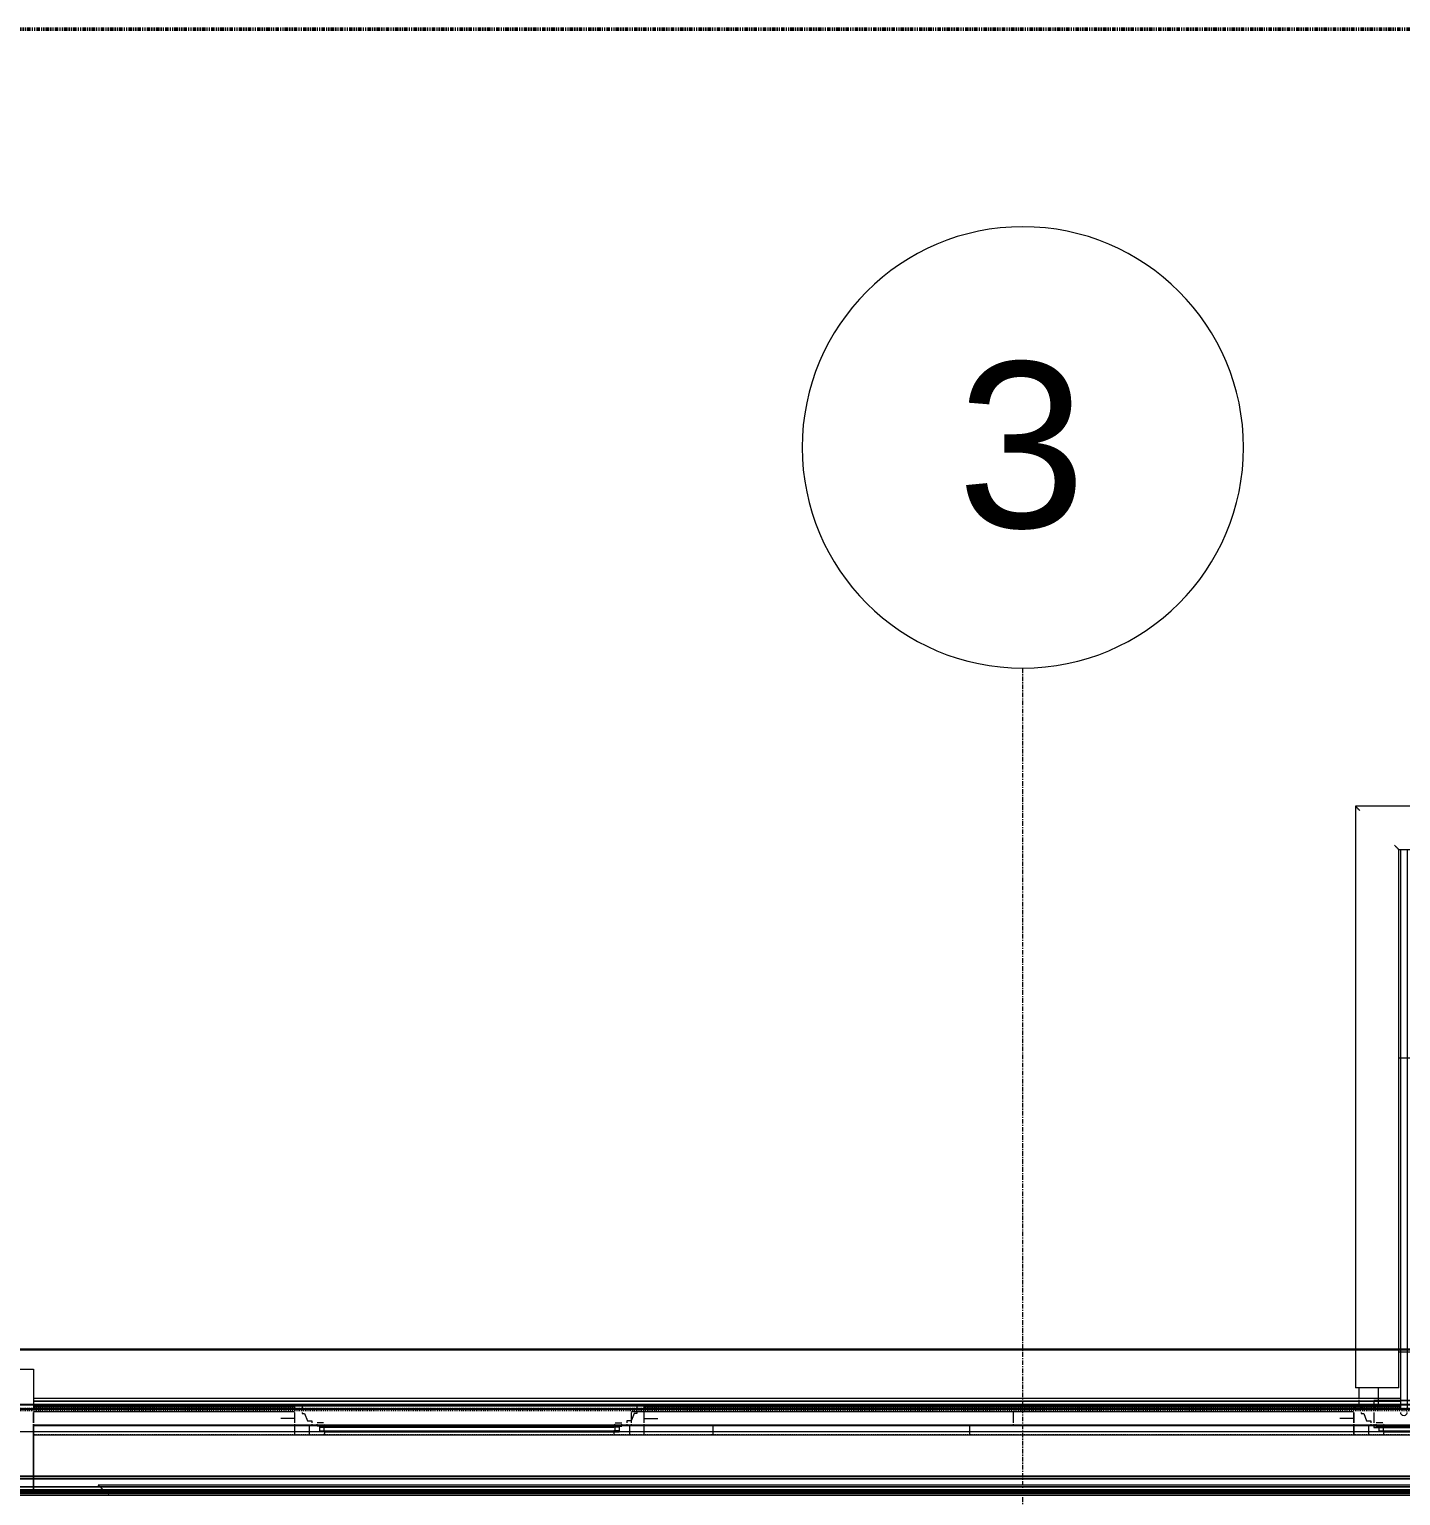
# Model space of a CAD drawing. Header units: inches. Extents: x -4235 to -464, y 9767 to 12269.
# Drawn here: x -2935.4 to -2786.2, y 12109.2 to 12268.7 of the extents above; entities that cross this region are included whole.
import ezdxf

# ---------------------------------------------------------------- set-up
doc = ezdxf.new("R2010")
doc.units = ezdxf.units.IN
doc.header["$MEASUREMENT"] = 0
for name, pattern in [('Dash 1_16_', [0.125, 0.0625, -0.0625]), ('Double Dash 3_8_', [1, 0.375, -0.125, 0.125, -0.125, 0.125, -0.125]), ('Grid Line 1_2_', [0.875, 0.5, -0.125, 0.125, -0.125])]:
    doc.linetypes.add(name, pattern=pattern)
for name, color, linetype, lineweight in [('A-FLOR-1', 192, 'Continuous', 9), ('A-FLOR-HRAL', 11, 'Continuous', 9), ('A-FLOR-PATT-1', 9, 'Continuous', 9), ('A-GENM', 5, 'Continuous', 9), ('A-GLAZ-1', 151, 'Continuous', 9), ('A-GLAZ-2', 151, 'Continuous', 20), ('A-ROOF-1', 10, 'Dash 1_16_', 9), ('A-WALL-1', 113, 'Continuous', 9), ('C-PROP-LINE', 91, 'Double Dash 3_8_', 50), ('C-PROP-LINE-1', 91, 'Dash 1_16_', 50), ('S-GRID-1', 1, 'Grid Line 1_2_', 9), ('S-GRID-IDEN', 1, 'Continuous', 9)]:
    doc.layers.add(name, color=color, linetype=linetype, lineweight=lineweight)
doc.styles.add('Arial', font='arial.ttf', dxfattribs={"height": 18})

# ---------------------------------------------------------------- blocks, each defined once
blk = doc.blocks.new('Basic Wall _ EXT - FIBER CEMENT - LARGE - ___-2505162-BACKGROUND - ROOF PLAN')
at = {"layer": 'A-WALL-1'}
for p, q in [((-2906.54, 12118.91), (-2934.94, 12118.91)), ((-2906.54, 12118.91), (-2934.94, 12118.91)), ((-2934.94, 12118.88), (-2906.54, 12118.88)), ((-2906.54, 12118.88), (-2934.94, 12118.88)), ((-2789.13, 12118.91), (-2868.51, 12118.91)), ((-2789.13, 12118.91), (-2868.51, 12118.91)), ((-2868.51, 12118.88), (-2789.13, 12118.88)), ((-2789.13, 12118.88), (-2868.51, 12118.88)), ((-2786.25, 12118.91), (-2789.1, 12118.91)), ((-2786.25, 12118.91), (-2789.1, 12118.91)), ((-2789.1, 12118.88), (-2786.25, 12118.88)), ((-2786.25, 12118.88), (-2789.1, 12118.88)), ((-2906.54, 12116.87), (-2934.94, 12116.87)), ((-2906.54, 12116.87), (-2934.94, 12116.87)), ((-2934.94, 12116.84), (-2906.54, 12116.84)), ((-2906.54, 12116.84), (-2934.94, 12116.84)), ((-2828.36, 12116.87), (-2868.51, 12116.87)), ((-2828.36, 12116.87), (-2868.51, 12116.87)), ((-2868.51, 12116.84), (-2861, 12116.84)), ((-2861, 12116.84), (-2868.51, 12116.84)), ((-2861, 12116.84), (-2833.12, 12116.84)), ((-2833.12, 12116.84), (-2861, 12116.84)), ((-2833.12, 12116.84), (-2789.13, 12116.84)), ((-2789.13, 12116.84), (-2833.12, 12116.84)), ((-2789.13, 12116.87), (-2828.36, 12116.87)), ((-2789.13, 12116.87), (-2828.36, 12116.87)), ((-2789.02, 12116.87), (-2789.13, 12116.87)), ((-2789.02, 12116.87), (-2789.13, 12116.87)), ((-2789.13, 12116.84), (-2789.02, 12116.84)), ((-2789.02, 12116.84), (-2789.13, 12116.84)), ((-2788.72, 12116.87), (-2789.02, 12116.87)), ((-2788.72, 12116.87), (-2789.02, 12116.87)), ((-2789.02, 12116.84), (-2788.71, 12116.84)), ((-2788.71, 12116.84), (-2789.02, 12116.84)), ((-2788.21, 12116.87), (-2788.69, 12116.87)), ((-2788.21, 12116.87), (-2788.69, 12116.87)), ((-2788.69, 12116.84), (-2788.21, 12116.84)), ((-2788.21, 12116.84), (-2788.69, 12116.84)), ((-2783.1, 12116.87), (-2788.17, 12116.87)), ((-2783.1, 12116.87), (-2788.17, 12116.87)), ((-2788.17, 12116.84), (-2783.1, 12116.84)), ((-2783.1, 12116.84), (-2788.17, 12116.84))]:
    blk.add_line(p, q, dxfattribs=at)
blk = doc.blocks.new('Basic Wall _ EXT - FIBER CEMENT - LARGE - ___-2162455-BACKGROUND - ROOF PLAN')
at = {"layer": 'A-WALL-1'}
for p, q in [((-2786.25, 12119.8), (-2934.94, 12119.8)), ((-2789.12, 12119.5), (-2934.94, 12119.5)), ((-2789.12, 12119.5), (-2934.94, 12119.5)), ((-2789.12, 12119.48), (-2934.94, 12119.48)), ((-2789.12, 12119.46), (-2934.94, 12119.46)), ((-2789.12, 12119.46), (-2934.94, 12119.46)), ((-2789.12, 12119.46), (-2934.94, 12119.46)), ((-2789.02, 12119.5), (-2789.12, 12119.5)), ((-2789.02, 12119.5), (-2789.12, 12119.5)), ((-2789.02, 12119.48), (-2789.12, 12119.48)), ((-2789.02, 12119.46), (-2789.12, 12119.46)), ((-2789.02, 12119.46), (-2789.12, 12119.46)), ((-2789.02, 12119.46), (-2789.12, 12119.46)), ((-2788.69, 12119.5), (-2789.01, 12119.5)), ((-2788.69, 12119.5), (-2789.01, 12119.5)), ((-2788.69, 12119.48), (-2789, 12119.48)), ((-2788.69, 12119.46), (-2789, 12119.46)), ((-2788.69, 12119.46), (-2789, 12119.46)), ((-2788.69, 12119.46), (-2789, 12119.46)), ((-2788.17, 12119.5), (-2788.68, 12119.5)), ((-2788.17, 12119.5), (-2788.68, 12119.5)), ((-2788.17, 12119.48), (-2788.67, 12119.48)), ((-2788.17, 12119.46), (-2788.67, 12119.46)), ((-2788.17, 12119.46), (-2788.67, 12119.46)), ((-2788.17, 12119.46), (-2788.67, 12119.46)), ((-2787.5, 12119.5), (-2788.15, 12119.5)), ((-2787.5, 12119.5), (-2788.15, 12119.5)), ((-2787.5, 12119.48), (-2788.15, 12119.48)), ((-2787.5, 12119.46), (-2788.15, 12119.46)), ((-2787.5, 12119.46), (-2788.15, 12119.46)), ((-2787.5, 12119.46), (-2788.15, 12119.46)), ((-2786.72, 12119.5), (-2787.48, 12119.5)), ((-2786.72, 12119.5), (-2787.48, 12119.5)), ((-2786.72, 12119.48), (-2787.47, 12119.48)), ((-2786.72, 12119.46), (-2787.47, 12119.46)), ((-2786.72, 12119.46), (-2787.47, 12119.46)), ((-2786.72, 12119.46), (-2787.47, 12119.46)), ((-2786.25, 12119.5), (-2786.69, 12119.5)), ((-2786.25, 12119.5), (-2786.69, 12119.5)), ((-2786.25, 12119.48), (-2786.69, 12119.48)), ((-2786.25, 12119.46), (-2786.68, 12119.46)), ((-2786.25, 12119.46), (-2786.68, 12119.46)), ((-2786.25, 12119.46), (-2786.68, 12119.46)), ((-2789.13, 12116.87), (-2934.94, 12116.87)), ((-2789.13, 12116.87), (-2934.94, 12116.87)), ((-2934.94, 12116.84), (-2789.13, 12116.84)), ((-2789.13, 12116.84), (-2934.94, 12116.84)), ((-2789.02, 12116.87), (-2789.13, 12116.87)), ((-2789.02, 12116.87), (-2789.13, 12116.87)), ((-2789.13, 12116.84), (-2789.02, 12116.84)), ((-2789.02, 12116.84), (-2789.13, 12116.84)), ((-2788.72, 12116.87), (-2789.02, 12116.87)), ((-2788.72, 12116.87), (-2789.02, 12116.87)), ((-2789.02, 12116.84), (-2788.71, 12116.84)), ((-2788.71, 12116.84), (-2789.02, 12116.84)), ((-2788.21, 12116.87), (-2788.69, 12116.87)), ((-2788.21, 12116.87), (-2788.69, 12116.87)), ((-2788.69, 12116.84), (-2788.21, 12116.84)), ((-2788.21, 12116.84), (-2788.69, 12116.84)), ((-2783.1, 12116.87), (-2788.17, 12116.87)), ((-2783.1, 12116.87), (-2788.17, 12116.87)), ((-2788.17, 12116.84), (-2783.1, 12116.84)), ((-2783.1, 12116.84), (-2788.17, 12116.84))]:
    blk.add_line(p, q, dxfattribs=at)
blk = doc.blocks.new('Basic Wall _ EXT - FIBER CEMENT - SMALL - ___-2145929-BACKGROUND - ROOF PLAN')
at = {"layer": 'A-WALL-1'}
for p, q in [((-2061.36, 12125.15), (-3867.29, 12125.15)), ((-2061.36, 12125.15), (-3867.29, 12125.15)), ((-3867.21, 12125.07), (-2061.44, 12125.07)), ((-2061.44, 12125.07), (-3867.21, 12125.07)), ((-2067.39, 12119.12), (-3861.25, 12119.12)), ((-2067.46, 12119.05), (-3861.19, 12119.05)), ((-2067.84, 12118.67), (-3860.81, 12118.67)), ((-2067.92, 12118.59), (-3860.73, 12118.59)), ((-2067.92, 12118.59), (-3860.73, 12118.59)), ((-2070.35, 12116.17), (-3858.3, 12116.17)), ((-2070.35, 12116.17), (-3858.3, 12116.17)), ((-2075.17, 12111.34), (-3853.48, 12111.34)), ((-2075.17, 12111.34), (-3853.48, 12111.34)), ((-2075.25, 12111.26), (-3853.4, 12111.26)), ((-2075.25, 12111.26), (-3853.4, 12111.26)), ((-3853.2, 12111.06), (-2075.45, 12111.06)), ((-2075.45, 12111.06), (-3853.2, 12111.06)), ((-3852.33, 12110.19), (-2076.32, 12110.19)), ((-2076.32, 12110.19), (-3852.33, 12110.19)), ((-2076.67, 12109.84), (-3851.97, 12109.84)), ((-2076.72, 12109.79), (-3851.93, 12109.79)), ((-2076.73, 12109.78), (-3851.92, 12109.78)), ((-2076.79, 12109.72), (-3851.85, 12109.72)), ((-2076.8, 12109.72), (-3851.85, 12109.72)), ((-2076.8, 12109.71), (-3851.85, 12109.71)), ((-2076.83, 12109.68), (-3851.82, 12109.68)), ((-2076.86, 12109.65), (-3851.78, 12109.65)), ((-3851.77, 12109.64), (-2076.87, 12109.64)), ((-3851.63, 12109.49), (-2077.02, 12109.49)), ((-2077.23, 12109.28), (-3851.42, 12109.28)), ((-2077.3, 12109.22), (-3851.35, 12109.22))]:
    blk.add_line(p, q, dxfattribs=at)
blk = doc.blocks.new('Window-Double_Hung-Andersen-400_Series-Tilt_Wash - DOUBLE HUNG - COTTAGE - 3RD FLOOR-V1-BACKGROUND - ROOF PLAN')
at = {"layer": 'A-GLAZ-1'}
for p, q in [((-16.29, 2.5), (-15.7, 2.5)), ((-16.29, 2.12), (-15.7, 2.12)), ((-15.82, 2.5), (-15.82, 2.12)), ((-15.7, 2.63), (15.7, 2.63)), ((-15.7, 2.5), (15.7, 2.5)), ((-15.7, 2.12), (15.7, 2.12)), ((-15.7, 2), (15.7, 2)), ((16.29, 2.5), (15.7, 2.5)), ((16.29, 2.12), (15.7, 2.12)), ((15.82, 2.5), (15.82, 2.12))]:
    blk.add_line(p, q, dxfattribs=at)
at = {"layer": 'A-GLAZ-2'}
for p, q in [((19.01, 4.81), (-19.01, 4.81)), ((-19.01, 4.81), (-19.01, 4.56)), ((-18.2, 4.81), (-18.2, 4.56)), ((18.2, 4.81), (18.2, 4.56)), ((19.01, 4.56), (19.01, 4.81)), ((-19.01, 3.44), (-20.51, 3.44)), ((-19.01, 4.11), (-19.01, 3)), ((-18.2, 4.11), (-18.2, 4)), ((-18.2, 4), (-17.92, 4)), ((-17.92, 4), (-17.61, 3.19)), ((17.64, 3.27), (17.61, 3.19)), ((17.92, 4), (17.64, 3.27)), ((18.2, 4), (17.92, 4)), ((18.2, 4.11), (18.2, 4)), ((19.01, 3), (19.01, 4.11)), ((19.01, 3.44), (20.51, 3.44)), ((-19.01, 2.84), (-19.01, 2.76)), ((-19.01, 2.69), (-19.01, 2.01)), ((-19.01, 2.01), (-19.01, 1.69)), ((-17.61, 3.19), (-17.14, 3.19)), ((-17.42, 2.75), (-16.57, 2.75)), ((-17.42, 2.69), (-17.42, 2.01)), ((-17.42, 2.01), (-17.42, 1.69)), ((-17.14, 3.19), (-17.14, 3)), ((-17.14, 2.84), (-17.14, 2.75)), ((-15.86, 2.97), (-16.57, 2.97)), ((-16.57, 2.75), (-16.57, 2.84)), ((-16.57, 2.63), (-16.57, 2.69)), ((-15.7, 2.63), (-16.57, 2.63)), ((-16.29, 2.63), (-16.29, 2.01)), ((-15.7, 2), (-16.29, 2)), ((-15.8, 2.84), (-15.76, 2.75)), ((-15.78, 1.69), (-15.7, 2)), ((-15.73, 2.69), (-15.7, 2.63)), ((15.72, 2.67), (15.7, 2.63)), ((15.7, 2.63), (16.57, 2.63)), ((15.7, 2), (16.29, 2)), ((15.78, 1.69), (15.7, 2)), ((15.8, 2.84), (15.74, 2.72)), ((15.86, 2.97), (16.57, 2.97)), ((16.29, 2.63), (16.29, 2.01)), ((16.57, 2.72), (16.57, 2.84)), ((17.42, 2.75), (16.57, 2.75)), ((16.57, 2.63), (16.57, 2.68)), ((17.14, 3.19), (17.14, 3.06)), ((17.61, 3.19), (17.14, 3.19)), ((17.14, 3.06), (17.14, 3)), ((17.14, 2.84), (17.14, 2.75)), ((17.42, 2.69), (17.42, 2.01)), ((17.42, 2.01), (17.42, 1.69)), ((19.01, 2.72), (19.01, 2.84)), ((19.01, 2.01), (19.01, 2.68)), ((19.01, 1.69), (19.01, 2.01))]:
    blk.add_line(p, q, dxfattribs=at)
blk = doc.blocks.new('Window-Double_Hung-Andersen-400_Series-Tilt_Wash - DOUBLE HUNG - REVERSE COTTAGE - 2ND FLOOR-V86-BACKGROUND - ROOF PLAN')
at = {"layer": 'A-GLAZ-1'}
for p, q in [((-16.29, 2.5), (-15.85, 2.5)), ((-16.29, 2.12), (-15.7, 2.12)), ((-15.85, 2.5), (-15.7, 2.5)), ((-15.82, 2.49), (-15.82, 2.32)), ((-15.82, 2.31), (-15.82, 2.12)), ((-15.7, 2.63), (-15.21, 2.63)), ((-15.7, 2.5), (-15.18, 2.5)), ((-15.7, 2.12), (15.7, 2.12)), ((-15.7, 2), (15.7, 2)), ((-15.18, 2.63), (-14.43, 2.63)), ((-15.18, 2.5), (-14.4, 2.5)), ((-14.39, 2.63), (-13.59, 2.63)), ((-14.39, 2.5), (-13.55, 2.5)), ((-13.55, 2.63), (-12.78, 2.63)), ((-13.55, 2.5), (-12.71, 2.5)), ((-12.71, 2.63), (-11.96, 2.63)), ((-12.71, 2.5), (-11.93, 2.5)), ((-11.93, 2.63), (-11.28, 2.63)), ((-11.93, 2.5), (-11.26, 2.5)), ((-11.25, 2.63), (-10.76, 2.63)), ((-11.25, 2.5), (-10.74, 2.5)), ((-10.74, 2.63), (-10.43, 2.63)), ((-10.74, 2.5), (-10.41, 2.5)), ((-10.41, 2.63), (-10.31, 2.63)), ((-10.41, 2.5), (-10.3, 2.5)), ((-10.31, 2.63), (15.7, 2.63)), ((-10.3, 2.5), (15.7, 2.5)), ((16.29, 2.5), (15.7, 2.5)), ((16.29, 2.12), (15.7, 2.12)), ((15.82, 2.5), (15.82, 2.12))]:
    blk.add_line(p, q, dxfattribs=at)
at = {"layer": 'A-GLAZ-2'}
for p, q in [((-18.46, 4.81), (-19.01, 4.81)), ((-19.01, 4.81), (-19.01, 4.76)), ((-19.01, 3.44), (-20.51, 3.44)), ((-19.01, 4.76), (-19.01, 4.56)), ((-19.01, 4.11), (-19.01, 3)), ((-18.2, 4.76), (-18.2, 4.56)), ((-18.2, 4.11), (-18.2, 4)), ((-18.2, 4), (-17.92, 4)), ((-17.92, 4), (-17.61, 3.19)), ((17.92, 4), (17.61, 3.19)), ((18.2, 4), (17.92, 4)), ((18.2, 4.76), (18.2, 4.56)), ((18.2, 4.11), (18.2, 4)), ((19.01, 4.56), (19.01, 4.76)), ((19.01, 3), (19.01, 4.11)), ((19.01, 3.44), (20.34, 3.44)), ((-19.01, 2.84), (-19.01, 2.72)), ((-19.01, 2.69), (-19.01, 2.35)), ((-19.01, 2.34), (-19.01, 2.01)), ((-19.01, 1.98), (-19.01, 1.69)), ((-17.61, 3.19), (-17.14, 3.19)), ((-17.42, 2.75), (-16.8, 2.75)), ((-17.42, 2.67), (-17.42, 2.33)), ((-17.42, 2.32), (-17.42, 2.01)), ((-17.42, 2.01), (-17.42, 1.69)), ((-17.14, 3.19), (-17.14, 3)), ((-17.14, 2.84), (-17.14, 2.75)), ((-16.8, 2.75), (-16.7, 2.75)), ((-16.69, 2.75), (-16.57, 2.75)), ((-15.86, 2.97), (-16.57, 2.97)), ((-16.57, 2.72), (-16.57, 2.84)), ((-16.38, 2.63), (-16.57, 2.63)), ((-15.87, 2.63), (-16.37, 2.63)), ((-16.29, 2.63), (-16.29, 2.49)), ((-16.29, 2.49), (-16.29, 2.32)), ((-16.29, 2.31), (-16.29, 2.01)), ((-15.7, 2), (-16.29, 2)), ((-15.7, 2.63), (-15.85, 2.63)), ((-15.8, 2.84), (-15.74, 2.72)), ((-15.78, 1.69), (-15.7, 2)), ((15.73, 2.69), (15.7, 2.63)), ((15.7, 2.63), (16.57, 2.63)), ((15.7, 2), (16.29, 2)), ((15.78, 1.69), (15.7, 2)), ((15.8, 2.84), (15.74, 2.72)), ((15.86, 2.97), (16.57, 2.97)), ((16.29, 2.63), (16.29, 2.01)), ((16.57, 2.72), (16.57, 2.84)), ((17.42, 2.75), (16.57, 2.75)), ((16.57, 2.63), (16.57, 2.69)), ((17.14, 3.19), (17.14, 3)), ((17.61, 3.19), (17.14, 3.19)), ((17.14, 2.84), (17.14, 2.75)), ((17.42, 2.69), (17.42, 2.01)), ((17.42, 1.99), (17.42, 1.69)), ((19.01, 2.72), (19.01, 2.84)), ((19.01, 2.01), (19.01, 2.69)), ((19.01, 1.69), (19.01, 1.98))]:
    blk.add_line(p, q, dxfattribs=at)
blk = doc.blocks.new('Family1 - SCUPPER - east_west-V155-BACKGROUND - ROOF PLAN')
at = {"layer": 'A-GENM'}
for p, q in [((-5, 4.44), (5, 4.44)), ((-5, 3.96), (-5, 4.26)), ((-5, 3.09), (-5, 3.96)), ((5, 4.26), (5, 3.96)), ((5, 3.96), (5, 3.09)), ((-5, 2.89), (-5, 3.09)), ((-5, 2.81), (-5, 2.89)), ((-5, -2.01), (-5, 2.81)), ((5, 3.09), (5, 2.89)), ((5, 2.89), (5, 2.81)), ((5, 2.81), (5, -2.01)), ((-5, -2.84), (-5, -2.01)), ((-5, -4.11), (-5, -3)), ((5, -2.01), (5, -2.84)), ((5, -3), (5, -4.11)), ((-5, -4.97), (-5, -4.56)), ((5, -4.56), (5, -4.97)), ((-5, -8.81), (-5, -4.97)), ((5, -4.97), (5, -8.81)), ((5, -8.81), (-5, -8.81))]:
    blk.add_line(p, q, dxfattribs=at)
blk = doc.blocks.new('Railing - Baluster_01-V162-BACKGROUND - ROOF PLAN')
at = {"layer": 'A-FLOR-HRAL'}
for p, q in [((-0.59, 1.18), (0.59, 1.18)), ((-0.59, 0.59), (-0.59, 1.18)), ((0.59, 1.18), (0.59, 0.59))]:
    blk.add_line(p, q, dxfattribs=at)
blk = doc.blocks.new('Railing - Railing-2700286-BACKGROUND - ROOF PLAN')
at = {"layer": 'A-FLOR-HRAL'}
for p, q in [((-2677.1, 12184.2), (-2791.15, 12184.2)), ((-2791.15, 12184.2), (-2791.15, 12125.15)), ((-2677.1, 12125.15), (-2677.1, 12184.2)), ((-2786.42, 12179.48), (-2681.82, 12179.48)), ((-2786.42, 12125.15), (-2786.42, 12179.48)), ((-2681.82, 12179.48), (-2681.82, 12125.15)), ((-2791.15, 12125.15), (-2791.15, 12125.07)), ((-2791.15, 12125.07), (-2791.15, 12120.95)), ((-2786.42, 12125.07), (-2786.42, 12125.15)), ((-2786.42, 12120.95), (-2786.42, 12125.07)), ((-2681.82, 12125.15), (-2681.82, 12125.07)), ((-2681.82, 12125.07), (-2681.82, 12120.95)), ((-2677.1, 12125.07), (-2677.1, 12125.15)), ((-2677.1, 12120.95), (-2677.1, 12125.07)), ((-2790.68, 12120.95), (-2791.15, 12120.95)), ((-2786.9, 12120.95), (-2790.68, 12120.95)), ((-2786.42, 12120.95), (-2786.9, 12120.95)), ((-2681.35, 12120.95), (-2681.82, 12120.95)), ((-2677.57, 12120.95), (-2681.35, 12120.95)), ((-2677.34, 12120.95), (-2677.57, 12120.95)), ((-2677.1, 12120.95), (-2677.34, 12120.95))]:
    blk.add_line(p, q, dxfattribs=at)
for points, knots in [([(-2791.15, 12184.2), (-2791.15, 12184.2), (-2791.14, 12184.19), (-2791.11, 12184.17), (-2791.09, 12184.14), (-2791.06, 12184.11), (-2791.03, 12184.08), (-2791, 12184.06), (-2790.96, 12184.02), (-2790.92, 12183.97), (-2790.89, 12183.94), (-2790.85, 12183.9), (-2790.78, 12183.83), (-2790.72, 12183.77), (-2790.68, 12183.73)], [0, 0, 0, 0, 0.166667, 0.25, 0.333333, 0.416667, 0.458333, 0.5, 0.583333, 0.666667, 0.708333, 0.75, 0.833333, 1, 1, 1, 1]), ([(-2677.1, 12184.2), (-2677.1, 12184.2), (-2677.11, 12184.19), (-2677.13, 12184.17), (-2677.16, 12184.14), (-2677.19, 12184.11), (-2677.22, 12184.08), (-2677.24, 12184.06), (-2677.28, 12184.02), (-2677.33, 12183.97), (-2677.36, 12183.94), (-2677.4, 12183.9), (-2677.47, 12183.83), (-2677.53, 12183.77), (-2677.57, 12183.73)], [0, 0, 0, 0, 0.166667, 0.25, 0.333333, 0.416667, 0.458333, 0.5, 0.583333, 0.666667, 0.708333, 0.75, 0.833333, 1, 1, 1, 1]), ([(-2786.9, 12179.95), (-2786.85, 12179.91), (-2786.79, 12179.85), (-2786.72, 12179.77), (-2786.67, 12179.72), (-2786.63, 12179.69), (-2786.6, 12179.65), (-2786.57, 12179.62), (-2786.54, 12179.59), (-2786.52, 12179.57), (-2786.49, 12179.54), (-2786.46, 12179.51), (-2786.43, 12179.49), (-2786.42, 12179.48), (-2786.42, 12179.48)], [0, 0, 0, 0, 0.166667, 0.25, 0.333333, 0.375, 0.416667, 0.5, 0.541667, 0.583333, 0.666667, 0.75, 0.833333, 1, 1, 1, 1]), ([(-2681.35, 12179.95), (-2681.39, 12179.91), (-2681.45, 12179.85), (-2681.53, 12179.77), (-2681.58, 12179.72), (-2681.61, 12179.69), (-2681.65, 12179.65), (-2681.68, 12179.62), (-2681.71, 12179.59), (-2681.73, 12179.57), (-2681.76, 12179.54), (-2681.79, 12179.51), (-2681.82, 12179.49), (-2681.82, 12179.48), (-2681.82, 12179.48)], [0, 0, 0, 0, 0.166667, 0.25, 0.333333, 0.375, 0.416667, 0.5, 0.541667, 0.583333, 0.666667, 0.75, 0.833333, 1, 1, 1, 1])]:
    blk.add_open_spline(points, degree=3, knots=knots, dxfattribs=at)
at = {"rotation": 180}
blk.add_blockref('Railing - Baluster_01-V162-BACKGROUND - ROOF PLAN', (-2679.46, 12121.54), dxfattribs=at)
blk = doc.blocks.new('Walls 80 - Walls 1-2571285-BACKGROUND - ROOF PLAN')
at = {"layer": 'A-WALL-1'}
for p, q in [((-2786.25, 12179.48), (-2786.25, 12125.15)), ((-2785.5, 12125.15), (-2785.5, 12179.48)), ((-2786.25, 12125.15), (-2786.25, 12125.07)), ((-2786.25, 12125.07), (-2786.25, 12119.58)), ((-2785.5, 12125.07), (-2785.5, 12125.15)), ((-2785.5, 12119.58), (-2785.5, 12125.07)), ((-2789.13, 12119.58), (-2789.13, 12119.12)), ((-2786.25, 12119.58), (-2789.13, 12119.58)), ((-2789.13, 12119.58), (-2782.63, 12119.58)), ((-2789.13, 12119.12), (-2789.13, 12118.71)), ((-2786.25, 12119.58), (-2786.25, 12119.12)), ((-2786.25, 12119.12), (-2786.25, 12118.71)), ((-2786.14, 12119.58), (-2786.2, 12119.58)), ((-2786.07, 12119.58), (-2786.14, 12119.58)), ((-2785.98, 12119.58), (-2786.07, 12119.58)), ((-2785.88, 12119.58), (-2785.97, 12119.58)), ((-2785.78, 12119.58), (-2785.88, 12119.58)), ((-2785.69, 12119.58), (-2785.78, 12119.58)), ((-2785.61, 12119.58), (-2785.69, 12119.58)), ((-2785.55, 12119.58), (-2785.61, 12119.58)), ((-2785.5, 12119.12), (-2785.5, 12119.58)), ((-2782.63, 12119.58), (-2785.5, 12119.58)), ((-2785.5, 12118.71), (-2785.5, 12119.12)), ((-2782.63, 12119.12), (-2782.63, 12119.58)), ((-2782.63, 12118.71), (-2782.63, 12119.12)), ((-2789.13, 12118.26), (-2789.13, 12117.15)), ((-2789.13, 12116.99), (-2789.13, 12116.64)), ((-2782.63, 12117.15), (-2782.63, 12118.26)), ((-2782.63, 12116.64), (-2782.63, 12116.99)), ((-2782.63, 12116.64), (-2789.13, 12116.64)), ((-2789.13, 12116.64), (-2788.17, 12116.64)), ((-2788.17, 12116.64), (-2787.5, 12116.64)), ((-2787.5, 12116.64), (-2784.25, 12116.64)), ((-2784.25, 12116.64), (-2783.58, 12116.64)), ((-2783.58, 12116.64), (-2783.06, 12116.64)), ((-2783.06, 12116.64), (-2782.74, 12116.64)), ((-2782.74, 12116.64), (-2782.63, 12116.64))]:
    blk.add_line(p, q, dxfattribs=at)
for start_param, end_param in [(2.094395, 2.253344), (1.911799, 2.069883), (1.696161, 1.832596), (1.308997, 1.445432), (1.071709, 1.229739), (0.888173, 1.047198), (3.173858, 3.403392), (3.403392, 3.665191), (3.665191, 3.926991), (3.926991, 4.45059), (4.45059, 5.235988), (5.235988, 5.759587), (0.377633, 0.523599), (5.759587, 6.25092), (0.261799, 0.377633)]:
    blk.add_ellipse((-2785.88, 12118.27), major_axis=(0.375, 0), ratio=0.86769, start_param=start_param, end_param=end_param, dxfattribs=at)
blk = doc.blocks.new('Family - ___-1878357-BACKGROUND - ROOF PLAN')
at = {"layer": 'C-PROP-LINE'}
blk.add_line((-3989.61, 12268.69), (-629.56, 12268.69), dxfattribs=at)
blk = doc.blocks.new('Family - ___-2835860-BACKGROUND - ROOF PLAN')
at = {"layer": 'C-PROP-LINE-1'}
blk.add_line((-2636.92, 12118.59), (-3860.72, 12118.59), dxfattribs=at)
blk = doc.blocks.new('Family - ___-2835932-BACKGROUND - ROOF PLAN')
at = {"layer": 'C-PROP-LINE-1'}
blk.add_line((-2067.92, 12118.59), (-3860.72, 12118.59), dxfattribs=at)
blk = doc.blocks.new('Grid - Grid Head - Circle-50561-BACKGROUND - ROOF PLAN')
at = {"layer": 'S-GRID-IDEN'}
for start, end in [(360, 180), (180, 360)]:
    blk.add_arc((0, 0), 0.25, start, end, dxfattribs=at)

msp = doc.modelspace()

# ---------------------------------------------------------------- hatches: boundary and pattern name
at = {"layer": 'A-FLOR-PATT-1'}
h = msp.add_hatch(dxfattribs=at)
h.set_pattern_fill('FP_32', color=256, style=0, pattern_type=2)
h.set_pattern_definition([(270, (-3452.659, 11076.839), (4, 2e-16), []), (0, (-3452.659, 11076.839), (8, 8), [4, -28]), (0, (-3448.659, 11060.839), (8, 8), [4, -28])])
h.paths.add_polyline_path([(-2782.63, 12118.95), (-2677.46, 12118.96), (-2677.46, 12120.95), (-2678.87, 12120.95), (-2678.87, 12120.36), (-2680.05, 12120.36), (-2680.05, 12120.95), (-2681.82, 12120.95), (-2681.86, 12179.48), (-2786.42, 12179.48), (-2786.44, 12120.95), (-2790.79, 12120.95), (-2790.79, 12118.95), (-2782.71, 12118.95)], flags=0)

# ---------------------------------------------------------------- linework, layer by layer
at = {"layer": 'A-FLOR-1'}
for p, q in [((-2790.79, 12120.95), (-2790.79, 12119.78)), ((-2790.79, 12119.63), (-2790.79, 12119.5)), ((-2790.79, 12119.46), (-2790.79, 12118.95)), ((-2790.79, 12118.95), (-2789.13, 12118.95)), ((-2789.1, 12118.95), (-2786.25, 12118.95))]:
    msp.add_line(p, q, dxfattribs=at)
at = {"layer": 'A-ROOF-1'}
for p, q in [((-2648.11, 12115.84), (-2934.94, 12115.84)), ((-2927.37, 12109.89), (-2927.91, 12110.34)), ((-2926.74, 12109.38), (-2926.84, 12109.45))]:
    msp.add_line(p, q, dxfattribs=at)
at = {"layer": 'A-WALL-1'}
for p, q in [((-2067.92, 12118.59), (-3860.73, 12118.59)), ((-2906.54, 12118.34), (-2934.94, 12118.34)), ((-2934.94, 12117.15), (-2934.94, 12118.26)), ((-2934.94, 12109.89), (-2934.94, 12116.99)), ((-2906.54, 12118.26), (-2906.54, 12117.15)), ((-2906.54, 12116.99), (-2906.54, 12116.91)), ((-2791.34, 12118.34), (-2869.89, 12118.34)), ((-2869.89, 12117.15), (-2869.89, 12118.26)), ((-2869.89, 12116.87), (-2869.89, 12116.99)), ((-2828.36, 12118.26), (-2828.36, 12117.15)), ((-2828.36, 12116.99), (-2828.36, 12116.87)), ((-2791.34, 12118.26), (-2791.34, 12117.15)), ((-2791.34, 12116.99), (-2791.34, 12116.87)), ((-2934.94, 12115.84), (-2648.11, 12115.84)), ((-2906.54, 12116.84), (-2906.54, 12115.84)), ((-2869.89, 12116.84), (-2869.89, 12116.85)), ((-2869.89, 12116.84), (-2828.36, 12116.84)), ((-2868.51, 12115.84), (-2868.51, 12116.83)), ((-2861, 12115.84), (-2861, 12116.84)), ((-2861, 12115.84), (-2861, 12116.84)), ((-2833.12, 12116.84), (-2833.12, 12115.84)), ((-2833.12, 12116.84), (-2833.12, 12115.84)), ((-2828.36, 12116.85), (-2828.36, 12116.84)), ((-2791.34, 12116.84), (-2791.34, 12116.5)), ((-2791.34, 12116.49), (-2791.34, 12116.17)), ((-2791.34, 12116.13), (-2791.34, 12115.84)), ((-2076.8, 12109.71), (-3851.85, 12109.71)), ((-2927.91, 12110.34), (-2927.37, 12109.89)), ((-2650.31, 12110.34), (-2927.91, 12110.34))]:
    msp.add_line(p, q, dxfattribs=at)
at = {"layer": 'S-GRID-1'}
msp.add_line((-2827.32, 9836.18), (-2827.32, 12199.22), dxfattribs=at)

# ---------------------------------------------------------------- block references
at = {"layer": 'A-FLOR-HRAL'}
msp.add_blockref('Railing - Railing-2700286-BACKGROUND - ROOF PLAN', (0, 0), dxfattribs=at)
at = {"layer": 'A-GENM', "rotation": 180}
msp.add_blockref('Family1 - SCUPPER - east_west-V155-BACKGROUND - ROOF PLAN', (-2939.94, 12114.15), dxfattribs=at)
at = {"layer": 'A-GLAZ-1'}
for name, p in [('Window-Double_Hung-Andersen-400_Series-Tilt_Wash - DOUBLE HUNG - COTTAGE - 3RD FLOOR-V1-BACKGROUND - ROOF PLAN', (-2887.52, 12114.15)), ('Window-Double_Hung-Andersen-400_Series-Tilt_Wash - DOUBLE HUNG - REVERSE COTTAGE - 2ND FLOOR-V86-BACKGROUND - ROOF PLAN', (-2772.32, 12114.15))]:
    msp.add_blockref(name, p, dxfattribs=at)
at = {"layer": 'A-WALL-1'}
for name in ['Walls 80 - Walls 1-2571285-BACKGROUND - ROOF PLAN', 'Basic Wall _ EXT - FIBER CEMENT - SMALL - ___-2145929-BACKGROUND - ROOF PLAN', 'Basic Wall _ EXT - FIBER CEMENT - LARGE - ___-2162455-BACKGROUND - ROOF PLAN', 'Basic Wall _ EXT - FIBER CEMENT - LARGE - ___-2505162-BACKGROUND - ROOF PLAN']:
    msp.add_blockref(name, (0, 0), dxfattribs=at)
at = {"layer": 'C-PROP-LINE'}
msp.add_blockref('Family - ___-1878357-BACKGROUND - ROOF PLAN', (0, 0), dxfattribs=at)
at = {"layer": 'C-PROP-LINE-1'}
for name in ['Family - ___-2835860-BACKGROUND - ROOF PLAN', 'Family - ___-2835932-BACKGROUND - ROOF PLAN']:
    msp.add_blockref(name, (0, 0), dxfattribs=at)
at = {"layer": 'S-GRID-IDEN', "xscale": 95.99999999999994, "yscale": 95.99999999999994, "zscale": 95.99999999999994}
msp.add_blockref('Grid - Grid Head - Circle-50561-BACKGROUND - ROOF PLAN', (-2827.32, 12223.22), dxfattribs=at)

# ---------------------------------------------------------------- texts
at = {"layer": 'S-GRID-IDEN', "insert": (-2834.45, 12232.5), "char_height": 18, "width": 16.968, "attachment_point": 1, "style": 'Arial'}
msp.add_mtext('3', dxfattribs=at)

doc.saveas('drawing.dxf')
